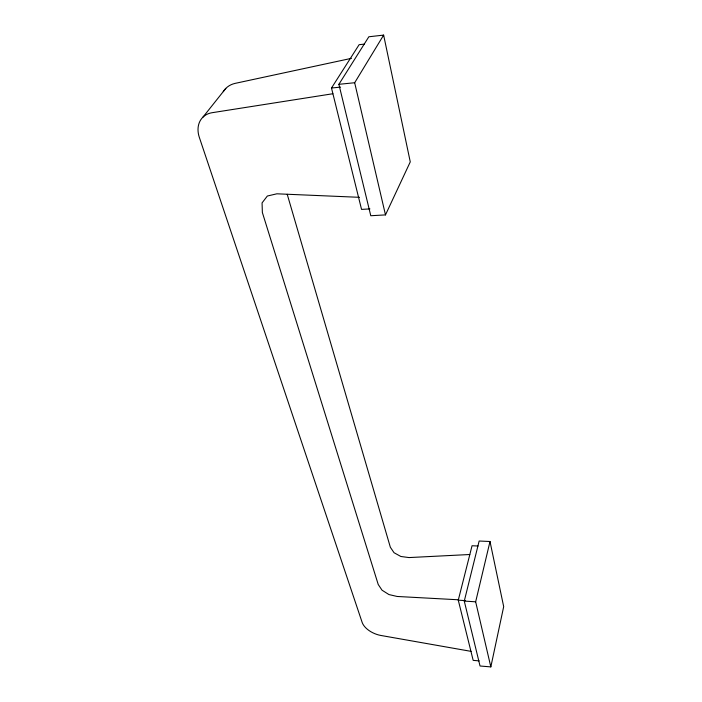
<?xml version="1.0" encoding="UTF-8"?>
<svg xmlns="http://www.w3.org/2000/svg" width="702" height="702" viewBox="0 0 702 702"><rect width="100%" height="100%" fill="white"/><g stroke="black" fill="none" stroke-linecap="round" stroke-linejoin="round"><path stroke-width="1.05" d="M490.83 666.9L503.685 606.633L490.005 541.505L479.15 541.023L464.276 601.087L480.028 666.005L490.83 666.9L475.658 601.807L490.005 541.505M479.141 660.863L473.174 660.38L458.274 600.175L472.051 545.744L478.044 546.016M385.486 214.9L410.266 161.899L383.634 35.1L368.84 36.776L338.89 84.31L370.779 215.733L385.486 214.9L354.677 82.739L383.634 35.1M369.936 208.906L361.548 209.398L331.493 88.013L359.117 44.691L364.399 44.103M202.904 117.19L225.833 88.382M351.483 58.336L234.994 83.406A25.211 21.06 40.1 0 0 223.254 91.655M332.88 93.735L211.881 112.741A26.386 20.139 43.6 0 0 199.236 137.083L362.179 622.49A17.954 10.24 22.1 0 0 380.8 635.45L471.112 651.368M338.89 84.31L354.677 82.739M331.493 88.013L340.575 87.118M469.787 554.51L409.012 557.572L400.86 556.484L394.041 552.72L390.347 547.244L287.223 194.287M359.529 197.323L276.878 193.805L267.348 196.025L262.065 202.896L262.364 212.504L378.229 584.503L382.037 590.198L388.934 594.559L397.121 596.463L458.345 599.78M458.274 600.175L465.575 600.64M464.276 601.087L475.658 601.807"/></g></svg>
